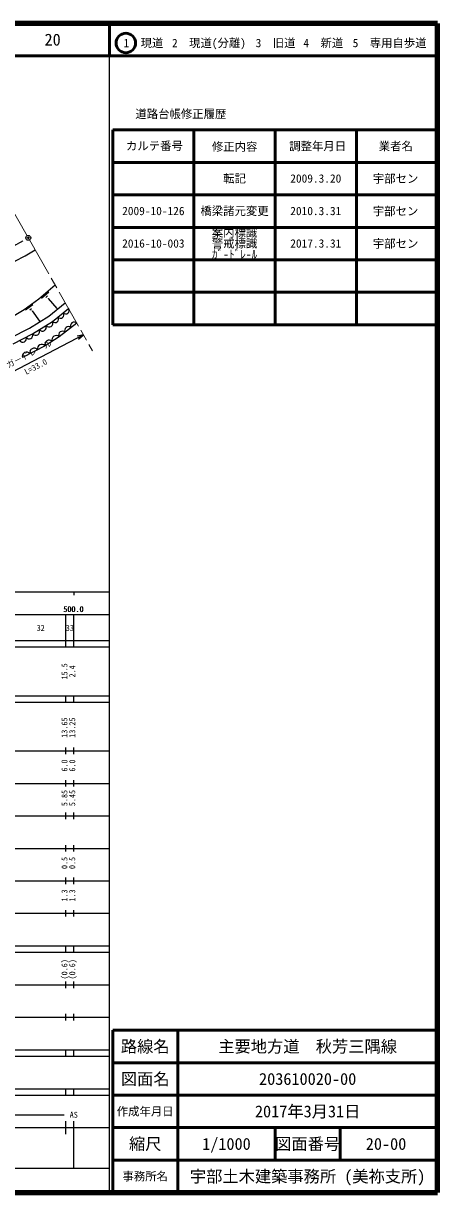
# Model space of a CAD drawing. Units: millimetres, scale not verified. Extents: x 40000 to 680000, y 20000 to 380000.
# Drawn here: x 552498 to 680000, y 20000 to 380000 of the extents above; entities that cross this region are included whole.
import ezdxf
from ezdxf.enums import TextEntityAlignment as Align

# ---------------------------------------------------------------- set-up
doc = ezdxf.new("R2010")
doc.units = ezdxf.units.MM
doc.header["$LTSCALE"] = 1000
doc.header["$PDMODE"] = 32
doc.header["$PDSIZE"] = 500
doc.linetypes.add('CHAIN', pattern=[18.5, 12, -1.5, 3.5, -1.5])
for name, color, linetype, lineweight in [('S-BGD', 7, 'Continuous', 25), ('S-BMK', 2, 'CHAIN', 13), ('S-BMK-SRVR', 3, 'Continuous', 25), ('S-STR-STRC', 7, 'Continuous', 25), ('S-TTL', 2, 'Continuous', 140), ('S-TTL-BAND', 7, 'Continuous', 25), ('S-TTL-FRAM', 2, 'Continuous', 50), ('S-TTL-LINE', 7, 'Continuous', 50)]:
    doc.layers.add(name, color=color, linetype=linetype, lineweight=lineweight)
doc.layers.add('S-OTRS', color=6, linetype='Continuous')
doc.layers.add('S-TTL-TXT', color=7, linetype='Continuous')
doc.styles.add('@ＭＳ ゴシック', font='')
doc.styles.add('ＭＳ ゴシック', font='')
doc.styles.get('@ＭＳ ゴシック').set_extended_font_data('@MS Gothic')
doc.styles.get('ＭＳ ゴシック').set_extended_font_data('MS Gothic')

msp = doc.modelspace()

# ---------------------------------------------------------------- linework, layer by layer
at = {"layer": 'S-BGD'}
for p, q in [((562289, 299409), (557251, 295098)), ((558024, 295430), (560311, 297387)), ((559371, 295592), (559943, 296082)), ((560075, 295204), (560218, 295326)), ((560146, 295265), (562775, 292192)), ((552730, 291773), (546580, 288083)), ((557251, 295098), (552730, 291773)), ((553160, 291779), (555455, 293467)), ((554443, 291838), (555017, 292260)), ((560311, 289841), (565368, 294002)), ((561481, 288214), (566372, 292238)), ((554364, 286124), (560311, 289841)), ((555080, 291423), (555223, 291528)), ((555152, 291476), (557451, 288348)), ((555348, 284381), (561481, 288214)), ((548481, 283141), (554364, 286124)), ((568960, 287694), (563540, 283489)), ((549386, 281357), (555348, 284381)), ((563540, 283489), (559170, 280724)), ((559170, 280724), (552183, 277097))]:
    msp.add_line(p, q, dxfattribs=at)
for centre, radius, start, end in [((331332, 705017), 454300, 297.25444, 299.65754), ((565522, 291610), 1057, 222.45804, 36.42979), ((560350, 287750), 1223, 221.6745, 22.33627), ((562261, 288928), 1057, 222.45804, 36.42979), ((563891, 290269), 1057, 222.45804, 36.42979), ((568144, 286880), 1152, 44.95345, 210.66279), ((556262, 285194), 1223, 221.6745, 22.33627), ((558306, 286472), 1223, 221.6745, 22.33627), ((564531, 284076), 1152, 44.95345, 210.66279), ((566338, 285478), 1152, 44.95345, 210.66279), ((552315, 282971), 1120, 212.74578, 21.03726), ((554303, 283979), 1120, 212.74578, 21.03726), ((558149, 279842), 1349, 40.8122, 194.05987), ((560419, 281168), 1326, 45.08298, 199.55625), ((562604, 282550), 1326, 45.08298, 199.55625), ((553491, 277424), 1349, 40.8122, 194.05987), ((555820, 278633), 1349, 40.8122, 194.05987)]:
    msp.add_arc(centre, radius, start, end, dxfattribs=at)
at = {"layer": 'S-BMK'}
for p, q in [((553628, 314619), (534207, 348728)), ((554370, 313316), (573792, 279208))]:
    msp.add_line(p, q, dxfattribs=at)
msp.add_arc((331332, 705017), 450000, 293.18013, 299.56205, dxfattribs=at)
at = {"layer": 'S-BMK-SRVR'}
msp.add_circle((553999, 313968), 750, dxfattribs=at)
msp.add_point((553999, 313968), dxfattribs=at)
at = {"layer": 'S-OTRS'}
msp.add_point((553999, 313968), dxfattribs=at)
at = {"layer": 'S-STR-STRC'}
for p, q in [((570981, 284144), (539796, 267857)), ((570981, 284144), (569029, 283708)), ((569508, 282791), (570981, 284144))]:
    msp.add_line(p, q, dxfattribs=at)
at = {"layer": 'S-TTL'}
for p, q in [((680000, 380000), (40000, 380000)), ((680000, 20000), (680000, 380000)), ((40000, 20000), (680000, 20000))]:
    msp.add_line(p, q, dxfattribs=at)
at = {"layer": 'S-TTL-BAND'}
for p, q in [((579000, 20000), (579000, 370000)), ((40000, 205000), (579000, 205000)), ((568000, 205000), (568000, 204000)), ((68000, 198000), (579000, 198000)), ((565600, 188000), (565600, 198000)), ((568000, 188000), (568000, 198000)), ((40000, 190000), (579000, 190000)), ((40000, 188000), (579000, 188000)), ((40000, 173000), (579000, 173000)), ((565600, 171000), (565600, 173000)), ((568000, 171000), (568000, 173000)), ((40000, 171000), (579000, 171000)), ((40000, 156000), (579000, 156000)), ((565600, 155000), (565600, 157000)), ((568000, 155000), (568000, 157000)), ((46000, 146000), (579000, 146000)), ((565600, 145000), (565600, 147000)), ((568000, 145000), (568000, 147000)), ((565600, 135000), (565600, 137000)), ((568000, 135000), (568000, 137000)), ((52000, 136000), (579000, 136000)), ((46000, 126000), (579000, 126000)), ((565600, 125000), (565600, 127000)), ((568000, 125000), (568000, 127000)), ((52000, 116000), (579000, 116000)), ((565600, 115000), (565600, 117000)), ((568000, 115000), (568000, 117000)), ((46000, 106000), (579000, 106000)), ((565600, 105000), (565600, 107000)), ((568000, 105000), (568000, 107000)), ((40000, 96000), (579000, 96000)), ((40000, 94000), (579000, 94000)), ((565600, 94000), (565600, 96000)), ((568000, 94000), (568000, 96000)), ((49000, 84000), (579000, 84000)), ((565600, 83000), (565600, 85000)), ((568000, 83000), (568000, 85000)), ((40000, 74000), (579000, 74000)), ((565600, 73000), (565600, 75000)), ((568000, 73000), (568000, 75000)), ((40000, 64000), (579000, 64000)), ((40000, 62000), (579000, 62000)), ((565600, 62000), (565600, 64000)), ((568000, 62000), (568000, 64000)), ((40000, 52000), (579000, 52000)), ((565600, 50000), (565600, 52000)), ((568000, 50000), (568000, 52000)), ((40000, 50000), (579000, 50000)), ((71000, 44000), (565000, 44000)), ((40000, 40000), (579000, 40000)), ((565600, 38000), (565600, 42000)), ((568000, 27500), (568000, 42000)), ((68000, 27500), (579000, 27500))]:
    msp.add_line(p, q, dxfattribs=at)
at = {"layer": 'S-TTL-FRAM'}
for p, q in [((580000, 347197), (580000, 287197)), ((580000, 347197), (680000, 347197)), ((580000, 287197), (680000, 287197)), ((680000, 70000), (580000, 70000)), ((580000, 70000), (580000, 20000))]:
    msp.add_line(p, q, dxfattribs=at)
at = {"layer": 'S-TTL-LINE'}
for p, q in [((579000, 380000), (579000, 370000)), ((40000, 370000), (680000, 370000)), ((605000, 347197), (605000, 287197)), ((630000, 347197), (630000, 287197)), ((655000, 347197), (655000, 287197)), ((580000, 337197), (680000, 337197)), ((580000, 327197), (680000, 327197)), ((580000, 317197), (680000, 317197)), ((580000, 307197), (680000, 307197)), ((580000, 297197), (680000, 297197)), ((600000, 70000), (600000, 20000)), ((680000, 60000), (580000, 60000)), ((680000, 50000), (580000, 50000)), ((680000, 40000), (580000, 40000)), ((630000, 40000), (630000, 30000)), ((650000, 40000), (650000, 30000)), ((680000, 30000), (580000, 30000))]:
    msp.add_line(p, q, dxfattribs=at)
msp.add_circle((584031, 373958), 3000, dxfattribs=at)

# ---------------------------------------------------------------- texts
at = {"layer": 'S-STR-STRC', "style": 'ＭＳ ゴシック'}
msp.add_text('ガ－ドレ－ル', height=1833, rotation=27.576, dxfattribs=at).set_placement((554926, 276887), align=Align.BOTTOM_CENTER)
at = {"layer": 'S-STR-STRC', "style": '@ＭＳ ゴシック'}
msp.add_text('L=33.0', height=1833, rotation=27.576, dxfattribs=at).set_placement((555852, 275114), align=Align.TOP_CENTER)
at = {"layer": 'S-TTL-BAND', "style": 'ＭＳ ゴシック'}
for s, p in [('500.0', (567844, 198195)), ('500.0', (568000, 198195)), ('32', (557850, 192405)), ('33', (566800, 192405)), ('AS', (568000, 42500))]:
    msp.add_text(s, height=1833, dxfattribs=at).set_placement(p, align=Align.BOTTOM_CENTER)
for s, p in [('15.5', (566600, 180500)), ('2.4', (569000, 180500)), ('13.65', (566600, 163174)), ('13.25', (569000, 163174)), ('6.0', (566600, 151500)), ('6.0', (569000, 151500)), ('5.85', (566600, 141500)), ('5.45', (569000, 141500)), ('0.5', (566600, 121500)), ('0.5', (569000, 121500)), ('1.3', (566600, 111500)), ('1.3', (569000, 111500)), ('(0.6)', (566600, 88764)), ('(0.6)', (569000, 88764))]:
    msp.add_text(s, height=1833, rotation=90, dxfattribs=at).set_placement(p, align=Align.BOTTOM_CENTER)
at = {"layer": 'S-TTL-TXT', "style": 'ＭＳ ゴシック'}
for s, height, p in [('20', 3666, (561497, 375000)), ('1\u3000現道', 2566, (589448, 373958)), ('2\u3000現道(分離)', 2566, (609619, 373958)), ('3\u3000旧道', 2566, (630121, 373958)), ('4\u3000新道', 2566, (644824, 373958)), ('5\u3000専用自歩道', 2566, (665228, 373958)), ('道路台帳修正履歴', 2566, (600968, 352113)), ('カルテ番号', 2566, (592839, 342277)), ('修正内容', 2566, (617509, 342023)), ('調整年月日', 2566, (643089, 342197)), ('業者名', 2566, (667134, 342197)), ('転記', 2566, (617500, 332245)), ('2009.3.20', 2566, (642500, 332245)), ('宇部セン', 2566, (667077, 332189)), ('2009-10-126', 2566, (592500, 322245)), ('橋梁諸元変更', 2566, (617500, 322245)), ('2010.3.31', 2566, (642500, 322245)), ('宇部セン', 2566, (667077, 322189)), ('案内標識', 2566, (617500, 315579)), ('2016-10-003', 2566, (592500, 312245)), ('警戒標識', 2566, (617500, 312245)), ('2017.3.31', 2566, (642500, 312245)), ('宇部セン', 2566, (667077, 312189)), ('ｶﾞ-ﾄﾞﾚ-ﾙ', 2566, (617500, 308912)), ('路線名', 3666, (590000, 65000)), ('路線名', 3666, (590000, 65000)), ('主要地方道\u3000秋芳三隅線', 3666, (640000, 65000)), ('図面名', 3666, (590000, 55000)), ('図面名', 3666, (590000, 55000)), ('203610020-00', 3666, (640000, 55000)), ('2017年3月31日', 3666, (640000, 45000)), ('作成年月日', 2566, (590000, 45000)), ('作成年月日', 2566, (590000, 45000)), ('縮尺', 3666, (590000, 35000)), ('縮尺', 3666, (590000, 35000)), ('1/1000', 3666, (615000, 35000)), ('図面番号', 3666, (640000, 35000)), ('図面番号', 3666, (640000, 35000)), ('20-00', 3666, (664125, 35000)), ('事務所名', 2566, (590000, 25000)), ('事務所名', 2566, (590000, 25000)), ('宇部土木建築事務所 (美祢支所)', 3666, (640000, 25000))]:
    msp.add_text(s, height=height, dxfattribs=at).set_placement(p, align=Align.MIDDLE_CENTER)

doc.saveas('drawing.dxf')
